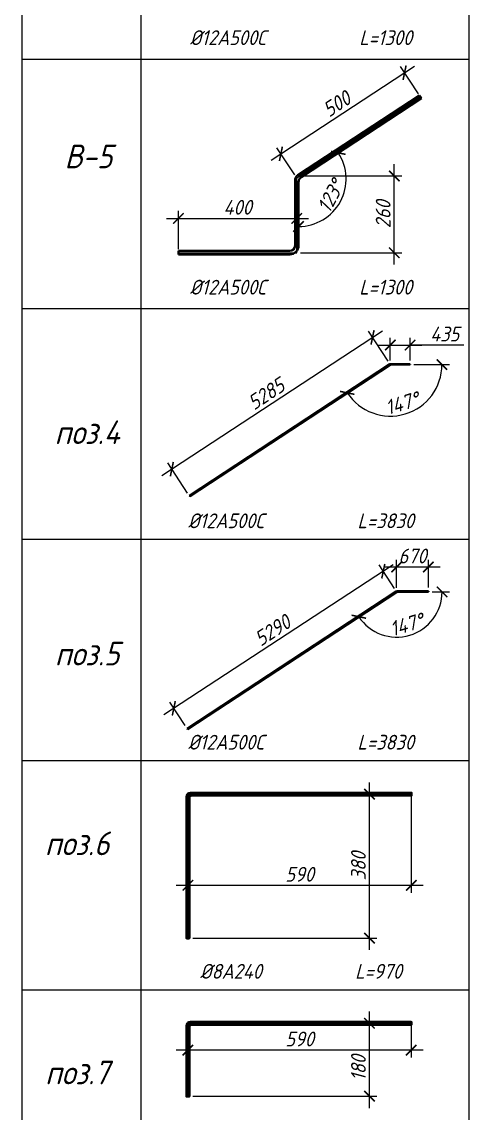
# Model space of a CAD drawing. Header units: millimetres. Extents: x 504091 to 2165846, y 135022 to 442887.
# Drawn here: x 1292303 to 1293059, y 227440 to 229286 of the extents above; entities that cross this region are included whole.
import ezdxf

# ---------------------------------------------------------------- set-up
doc = ezdxf.new("R2010")
doc.units = ezdxf.units.MM
doc.layers.get('Defpoints').update_dxf_attribs({"color": 255})
for name, color, linetype, lineweight in [('!_КР_Размеры', 7, 'Continuous', 9), ('Арматура 12', 26, 'Continuous', 50), ('КР_Арматура 12', 174, 'Continuous', 40), ('Размеры (линейные)', 154, 'Continuous', 9)]:
    doc.layers.add(name, color=color, linetype=linetype, lineweight=lineweight)
doc.layers.add('!Defpoints', color=255, linetype='Continuous', lineweight=5, plot=False)
doc.styles.add('GOST 2.304_new', font='isocpeur.ttf', dxfattribs={"width": 0.9, "oblique": 15})
doc.dimstyles.new('SPDS 1_10', dxfattribs={"dimscale": 10, "dimtxt": 2.5, "dimasz": 1.77, "dimexe": 1.25, "dimexo": 0.625, "dimtad": 1, "dimdec": 0, "dimrnd": 0.001, "dimtxsty": 'GOST 2.304_new', "dimblk": 'ARCHTICK', "dimcen": 2.5, "dimdle": 2, "dimclrt": 256, "dimadec": 0, "dimazin": 2, "dimtfac": 0.75, "dimtdec": 0, "dimtmove": 1, "dimatfit": 3, "dimfxl": 0, "dimtolj": 1, "dimlwd": 9, "dimlwe": 9, "dimarcsym": 0})

# ---------------------------------------------------------------- blocks, each defined once
blk = doc.blocks.new('_ArchTick')
at = {"color": 0, "linetype": 'ByBlock', "const_width": 0.15}
blk.add_lwpolyline([(-0.5, -0.5), (0.5, 0.5)], dxfattribs=at)
blk = doc.blocks.new('*D2953')
at = {"layer": 'Defpoints', "color": 0, "lineweight": 20, "ltscale": 100, "transparency": 16777216}
for p in [(1292896, 228752.5), (1292926, 228706.9), (1292586.8, 228484)]:
    blk.add_point(p, dxfattribs=at)
at = {"layer": 'Размеры (линейные)', "color": 0, "lineweight": 9, "ltscale": 100, "transparency": 16777216}
for p, q in [((1292540.1, 228518.6), (1292912.7, 228763.5)), ((1292922.6, 228712.1), (1292889.2, 228763)), ((1292583.4, 228489.2), (1292550, 228540))]:
    blk.add_line(p, q, dxfattribs=at)
at = {"layer": 'Размеры (линейные)', "color": 0, "lineweight": 9, "ltscale": 100, "transparency": 16777216, "xscale": 17.7, "yscale": 17.7, "zscale": 17.7}
for p, rotation in [((1292896, 228752.5), 33.31156834363517), ((1292556.8, 228529.6), 213.3115683436351)]:
    blk.add_blockref('_ArchTick', p, dxfattribs=dict(at, rotation=rotation))
at = {"layer": 'Размеры (линейные)', "ltscale": 100, "transparency": 16777216, "insert": (1292716.1, 228656.7), "char_height": 25, "attachment_point": 5, "rotation": 33.3116, "style": 'GOST 2.304_new'}
blk.add_mtext('\\A1;5285', dxfattribs=at)
blk = doc.blocks.new('*D2954')
at = {"layer": 'Defpoints', "color": 0, "lineweight": 20, "ltscale": 100, "transparency": 16777216}
for p in [(1292959.4, 228739.4), (1292926, 228706.9), (1292959.4, 228706.9)]:
    blk.add_point(p, dxfattribs=at)
at = {"layer": 'Размеры (линейные)', "color": 0, "lineweight": 9, "ltscale": 100, "transparency": 16777216}
for p, q in [((1292926, 228713.2), (1292926, 228751.9)), ((1292959.4, 228713.2), (1292959.4, 228751.9)), ((1292906, 228739.4), (1292979.4, 228739.4)), ((1293050, 228739.4), (1292959.4, 228739.4))]:
    blk.add_line(p, q, dxfattribs=at)
at = {"layer": 'Размеры (линейные)', "color": 0, "lineweight": 9, "ltscale": 100, "transparency": 16777216, "xscale": 17.7, "yscale": 17.7, "zscale": 17.7, "rotation": 180}
blk.add_blockref('_ArchTick', (1292926, 228739.4), dxfattribs=at)
at = {"layer": 'Размеры (линейные)', "color": 0, "lineweight": 9, "ltscale": 100, "transparency": 16777216, "xscale": 17.7, "yscale": 17.7, "zscale": 17.7}
blk.add_blockref('_ArchTick', (1292959.4, 228739.4), dxfattribs=at)
at = {"layer": 'Размеры (линейные)', "ltscale": 100, "transparency": 16777216, "insert": (1293017.9, 228758.1), "char_height": 25, "attachment_point": 5, "style": 'GOST 2.304_new'}
blk.add_mtext('\\A1;435', dxfattribs=at)
blk = doc.blocks.new('*D2955')
at = {"layer": 'Defpoints', "color": 0, "lineweight": 20, "ltscale": 100, "transparency": 16777216}
for p in [(1292925.7, 228706.2), (1292926.6, 228706.5), (1292959.4, 228706.5), (1292914.3, 228620.1), (1292587, 228483.6)]:
    blk.add_point(p, dxfattribs=at)
at = {"layer": 'Размеры (линейные)', "color": 0, "lineweight": 9, "ltscale": 100, "transparency": 16777216}
blk.add_line((1292965.6, 228706.5), (1293025.8, 228706.5), dxfattribs=at)
blk.add_arc((1292926.1, 228706.5), 87.2, 213.3116, 0, dxfattribs=at)
at = {"layer": 'Размеры (линейные)', "color": 0, "lineweight": 9, "ltscale": 100, "transparency": 16777216, "xscale": 17.7, "yscale": 17.7, "zscale": 17.7}
for p, rotation in [((1293013.3, 228706.5), 90.00000000116778), ((1292853.2, 228658.6), 123.3115683436368)]:
    blk.add_blockref('_ArchTick', p, dxfattribs=dict(at, rotation=rotation))
at = {"layer": 'Размеры (линейные)', "ltscale": 100, "transparency": 16777216, "insert": (1292945.7, 228640.9), "char_height": 25, "attachment_point": 5, "rotation": 16.6558, "style": 'GOST 2.304_new'}
blk.add_mtext('\\A1;147°', dxfattribs=at)
blk = doc.blocks.new('*D2956')
at = {"layer": 'Defpoints', "color": 0, "lineweight": 20, "ltscale": 100, "transparency": 16777216}
for p in [(1292936.4, 228321.8), (1292937.3, 228322.1), (1292990.3, 228322.1), (1292926.4, 228246.1), (1292583.2, 228089.9)]:
    blk.add_point(p, dxfattribs=at)
at = {"layer": 'Размеры (линейные)', "color": 0, "lineweight": 9, "ltscale": 100, "transparency": 16777216}
blk.add_line((1292996.5, 228322.1), (1293025.9, 228322.1), dxfattribs=at)
blk.add_arc((1292936.8, 228322.1), 76.6, 213.2916, 360, dxfattribs=at)
at = {"layer": 'Размеры (линейные)', "color": 0, "lineweight": 9, "ltscale": 100, "transparency": 16777216, "xscale": 17.7, "yscale": 17.7, "zscale": 17.7}
for p, rotation in [((1293013.4, 228322.1), 89.9999999999574), ((1292872.8, 228280), 123.2915716212547)]:
    blk.add_blockref('_ArchTick', p, dxfattribs=dict(at, rotation=rotation))
at = {"layer": 'Размеры (линейные)', "ltscale": 100, "transparency": 16777216, "insert": (1292953.4, 228266.6), "char_height": 25, "attachment_point": 5, "rotation": 16.6458, "style": 'GOST 2.304_new'}
blk.add_mtext('\\A1;147°', dxfattribs=at)
blk = doc.blocks.new('*D2957')
at = {"layer": 'Defpoints', "color": 0, "lineweight": 20, "ltscale": 100, "transparency": 16777216}
for p in [(1292936.7, 228364), (1292936.7, 228322.5), (1292990.3, 228323)]:
    blk.add_point(p, dxfattribs=at)
at = {"layer": 'Размеры (линейные)', "color": 0, "lineweight": 9, "ltscale": 100, "transparency": 16777216}
for p, q in [((1293010.3, 228364), (1292916.7, 228364)), ((1292936.7, 228328.8), (1292936.7, 228376.5)), ((1292990.3, 228329.3), (1292990.3, 228376.5))]:
    blk.add_line(p, q, dxfattribs=at)
at = {"layer": 'Размеры (линейные)', "color": 0, "lineweight": 9, "ltscale": 100, "transparency": 16777216, "xscale": 17.7, "yscale": 17.7, "zscale": 17.7, "rotation": 180}
blk.add_blockref('_ArchTick', (1292936.7, 228364), dxfattribs=at)
at = {"layer": 'Размеры (линейные)', "color": 0, "lineweight": 9, "ltscale": 100, "transparency": 16777216, "xscale": 17.7, "yscale": 17.7, "zscale": 17.7}
blk.add_blockref('_ArchTick', (1292990.3, 228364), dxfattribs=at)
at = {"layer": 'Размеры (линейные)', "ltscale": 100, "transparency": 16777216, "insert": (1292963.5, 228382.7), "char_height": 25, "attachment_point": 5, "style": 'GOST 2.304_new'}
blk.add_mtext('\\A1;670', dxfattribs=at)
blk = doc.blocks.new('*D2958')
at = {"layer": 'Defpoints', "color": 0, "lineweight": 20, "ltscale": 100, "transparency": 16777216}
for p in [(1292936.7, 228322.5), (1292560.1, 228125.1), (1292582.7, 228090.7)]:
    blk.add_point(p, dxfattribs=at)
at = {"layer": 'Размеры (линейные)', "color": 0, "lineweight": 9, "ltscale": 100, "transparency": 16777216}
for p, q in [((1292930.8, 228368), (1292543.4, 228114.2)), ((1292933.3, 228327.8), (1292907.3, 228367.5)), ((1292579.3, 228095.9), (1292553.3, 228135.6))]:
    blk.add_line(p, q, dxfattribs=at)
at = {"layer": 'Размеры (линейные)', "color": 0, "lineweight": 9, "ltscale": 100, "transparency": 16777216, "xscale": 17.7, "yscale": 17.7, "zscale": 17.7}
for p, rotation in [((1292914.1, 228357), 33.22658283337085), ((1292560.1, 228125.1), 213.2265828333709)]:
    blk.add_blockref('_ArchTick', p, dxfattribs=dict(at, rotation=rotation))
at = {"layer": 'Размеры (линейные)', "ltscale": 100, "transparency": 16777216, "insert": (1292726.8, 228256.8), "char_height": 25, "attachment_point": 5, "rotation": 33.2266, "style": 'GOST 2.304_new'}
blk.add_mtext('\\A1;5290', dxfattribs=at)
blk = doc.blocks.new('*D2959')
at = {"layer": 'Defpoints', "color": 0, "lineweight": 20, "ltscale": 100, "transparency": 16777216}
for p in [(1292890.8, 227979.9), (1292961.4, 227979.9), (1292585.8, 227736.5)]:
    blk.add_point(p, dxfattribs=at)
at = {"layer": 'Размеры (линейные)', "color": 0, "lineweight": 9, "ltscale": 100, "transparency": 16777216}
for p, q in [((1292890.8, 227716.5), (1292890.8, 227999.9)), ((1292955.1, 227979.9), (1292878.3, 227979.9)), ((1292592.1, 227736.5), (1292903.3, 227736.5))]:
    blk.add_line(p, q, dxfattribs=at)
at = {"layer": 'Размеры (линейные)', "color": 0, "lineweight": 9, "ltscale": 100, "transparency": 16777216, "xscale": 17.7, "yscale": 17.7, "zscale": 17.7}
for p, rotation in [((1292890.8, 227979.9), 90), ((1292890.8, 227736.5), 270)]:
    blk.add_blockref('_ArchTick', p, dxfattribs=dict(at, rotation=rotation))
at = {"layer": 'Размеры (линейные)', "ltscale": 100, "transparency": 16777216, "insert": (1292872.1, 227858.2), "char_height": 25, "attachment_point": 5, "rotation": 90, "style": 'GOST 2.304_new'}
blk.add_mtext('\\A1;380', dxfattribs=at)
blk = doc.blocks.new('*D2960')
at = {"layer": 'Defpoints', "color": 0, "lineweight": 20, "ltscale": 100, "transparency": 16777216}
for p in [(1292961.4, 227981.8), (1292583.9, 227825.7), (1292583.9, 227736.5)]:
    blk.add_point(p, dxfattribs=at)
at = {"layer": 'Размеры (линейные)', "color": 0, "lineweight": 9, "ltscale": 100, "transparency": 16777216}
for p, q in [((1292961.4, 227975.6), (1292961.4, 227813.2)), ((1292981.4, 227825.7), (1292563.9, 227825.7)), ((1292583.9, 227742.7), (1292583.9, 227838.2))]:
    blk.add_line(p, q, dxfattribs=at)
at = {"layer": 'Размеры (линейные)', "color": 0, "lineweight": 9, "ltscale": 100, "transparency": 16777216, "xscale": 17.7, "yscale": 17.7, "zscale": 17.7, "rotation": 180}
blk.add_blockref('_ArchTick', (1292583.9, 227825.7), dxfattribs=at)
at = {"layer": 'Размеры (линейные)', "color": 0, "lineweight": 9, "ltscale": 100, "transparency": 16777216, "xscale": 17.7, "yscale": 17.7, "zscale": 17.7}
blk.add_blockref('_ArchTick', (1292961.4, 227825.7), dxfattribs=at)
at = {"layer": 'Размеры (линейные)', "ltscale": 100, "transparency": 16777216, "insert": (1292772.7, 227844.4), "char_height": 25, "attachment_point": 5, "style": 'GOST 2.304_new'}
blk.add_mtext('\\A1;590', dxfattribs=at)
blk = doc.blocks.new('*D2961')
at = {"layer": 'Defpoints', "color": 0, "lineweight": 20, "ltscale": 100, "transparency": 16777216}
for p in [(1292890.8, 227592.4), (1292961.4, 227592.4), (1292585.8, 227469.1)]:
    blk.add_point(p, dxfattribs=at)
at = {"layer": 'Размеры (линейные)', "color": 0, "lineweight": 9, "ltscale": 100, "transparency": 16777216}
for p, q in [((1292890.8, 227449.1), (1292890.8, 227612.4)), ((1292955.1, 227592.4), (1292878.3, 227592.4)), ((1292592.1, 227469.1), (1292903.3, 227469.1))]:
    blk.add_line(p, q, dxfattribs=at)
at = {"layer": 'Размеры (линейные)', "color": 0, "lineweight": 9, "ltscale": 100, "transparency": 16777216, "xscale": 17.7, "yscale": 17.7, "zscale": 17.7}
for p, rotation in [((1292890.8, 227592.4), 90), ((1292890.8, 227469.1), 270)]:
    blk.add_blockref('_ArchTick', p, dxfattribs=dict(at, rotation=rotation))
at = {"layer": 'Размеры (линейные)', "ltscale": 100, "transparency": 16777216, "insert": (1292872.1, 227516.7), "char_height": 25, "attachment_point": 5, "rotation": 90, "style": 'GOST 2.304_new'}
blk.add_mtext('\\A1;180', dxfattribs=at)
blk = doc.blocks.new('*D2962')
at = {"layer": 'Defpoints', "color": 0, "lineweight": 20, "ltscale": 100, "transparency": 16777216}
for p in [(1292961.4, 227594.3), (1292583.9, 227547), (1292583.9, 227469.1)]:
    blk.add_point(p, dxfattribs=at)
at = {"layer": 'Размеры (линейные)', "color": 0, "lineweight": 9, "ltscale": 100, "transparency": 16777216}
for p, q in [((1292961.4, 227588), (1292961.4, 227534.5)), ((1292981.4, 227547), (1292563.9, 227547)), ((1292583.9, 227475.4), (1292583.9, 227559.5))]:
    blk.add_line(p, q, dxfattribs=at)
at = {"layer": 'Размеры (линейные)', "color": 0, "lineweight": 9, "ltscale": 100, "transparency": 16777216, "xscale": 17.7, "yscale": 17.7, "zscale": 17.7, "rotation": 180}
blk.add_blockref('_ArchTick', (1292583.9, 227547), dxfattribs=at)
at = {"layer": 'Размеры (линейные)', "color": 0, "lineweight": 9, "ltscale": 100, "transparency": 16777216, "xscale": 17.7, "yscale": 17.7, "zscale": 17.7}
blk.add_blockref('_ArchTick', (1292961.4, 227547), dxfattribs=at)
at = {"layer": 'Размеры (линейные)', "ltscale": 100, "transparency": 16777216, "insert": (1292772.7, 227565.8), "char_height": 25, "attachment_point": 5, "style": 'GOST 2.304_new'}
blk.add_mtext('\\A1;590', dxfattribs=at)
blk = doc.blocks.new('*D2971')
at = {"layer": 'Defpoints', "color": 0, "lineweight": 20, "ltscale": 100, "transparency": 16777216}
for p in [(1292767.9, 228953.7), (1292567.9, 228895.6), (1292767.9, 228895.6)]:
    blk.add_point(p, dxfattribs=at)
at = {"layer": 'Размеры (линейные)', "color": 0, "lineweight": 9, "ltscale": 100, "transparency": 16777216}
for p, q in [((1292547.9, 228953.7), (1292787.9, 228953.7)), ((1292567.9, 228901.9), (1292567.9, 228966.2)), ((1292767.9, 228901.9), (1292767.9, 228966.2))]:
    blk.add_line(p, q, dxfattribs=at)
at = {"layer": 'Размеры (линейные)', "color": 0, "lineweight": 9, "ltscale": 100, "transparency": 16777216, "xscale": 17.7, "yscale": 17.7, "zscale": 17.7, "rotation": 180}
blk.add_blockref('_ArchTick', (1292567.9, 228953.7), dxfattribs=at)
at = {"layer": 'Размеры (линейные)', "color": 0, "lineweight": 9, "ltscale": 100, "transparency": 16777216, "xscale": 17.7, "yscale": 17.7, "zscale": 17.7}
blk.add_blockref('_ArchTick', (1292767.9, 228953.7), dxfattribs=at)
at = {"layer": 'Размеры (линейные)', "ltscale": 100, "transparency": 16777216, "insert": (1292667.9, 228972.5), "char_height": 25, "attachment_point": 5, "style": 'GOST 2.304_new'}
blk.add_mtext('\\A1;400', dxfattribs=at)
blk = doc.blocks.new('*D2972')
at = {"layer": 'Defpoints', "color": 0, "lineweight": 20, "ltscale": 100, "transparency": 16777216}
for p in [(1292767.9, 229025.4), (1292932.7, 229025.4), (1292767.9, 228895.6)]:
    blk.add_point(p, dxfattribs=at)
at = {"layer": 'Размеры (линейные)', "color": 0, "lineweight": 9, "ltscale": 100, "transparency": 16777216}
for p, q in [((1292932.7, 228875.6), (1292932.7, 229045.4)), ((1292774.2, 229025.4), (1292945.2, 229025.4)), ((1292774.2, 228895.6), (1292945.2, 228895.6))]:
    blk.add_line(p, q, dxfattribs=at)
at = {"layer": 'Размеры (линейные)', "color": 0, "lineweight": 9, "ltscale": 100, "transparency": 16777216, "xscale": 17.7, "yscale": 17.7, "zscale": 17.7}
for p, rotation in [((1292932.7, 229025.4), 90), ((1292932.7, 228895.6), 270)]:
    blk.add_blockref('_ArchTick', p, dxfattribs=dict(at, rotation=rotation))
at = {"layer": 'Размеры (линейные)', "ltscale": 100, "transparency": 16777216, "insert": (1292913.9, 228960.5), "char_height": 25, "attachment_point": 5, "rotation": 90, "style": 'GOST 2.304_new'}
blk.add_mtext('\\A1;260', dxfattribs=at)
blk = doc.blocks.new('*D2973')
at = {"layer": 'Defpoints', "color": 0, "lineweight": 20, "ltscale": 100, "transparency": 16777216}
for p in [(1292950.1, 229200.1), (1292976.9, 229159.3), (1292767.9, 229022.1)]:
    blk.add_point(p, dxfattribs=at)
at = {"layer": 'Размеры (линейные)', "color": 0, "lineweight": 9, "ltscale": 100, "transparency": 16777216}
for p, q in [((1292724.4, 229051.9), (1292966.8, 229211.1)), ((1292973.5, 229164.5), (1292943.2, 229210.6)), ((1292764.5, 229027.3), (1292734.3, 229073.3))]:
    blk.add_line(p, q, dxfattribs=at)
at = {"layer": 'Размеры (линейные)', "color": 0, "lineweight": 9, "ltscale": 100, "transparency": 16777216, "xscale": 17.7, "yscale": 17.7, "zscale": 17.7}
for p, rotation in [((1292950.1, 229200.1), 33.29157162025993), ((1292741.1, 229062.9), 213.2915716202599)]:
    blk.add_blockref('_ArchTick', p, dxfattribs=dict(at, rotation=rotation))
at = {"layer": 'Размеры (линейные)', "ltscale": 100, "transparency": 16777216, "insert": (1292835.3, 229147.2), "char_height": 25, "attachment_point": 5, "rotation": 33.2916, "style": 'GOST 2.304_new'}
blk.add_mtext('\\A1;500', dxfattribs=at)
blk = doc.blocks.new('*D3781')
at = {"layer": 'Defpoints', "color": 0, "lineweight": 20, "ltscale": 100, "transparency": 16777216}
for p in [(1292978.6, 229156.8), (1292775.4, 229023.4), (1292770.9, 229015), (1292823.8, 228959.9), (1292770.9, 228907.9)]:
    blk.add_point(p, dxfattribs=at)
at = {"layer": 'Размеры (линейные)', "color": 0, "lineweight": 9, "ltscale": 100, "transparency": 16777216}
blk.add_arc((1292770.9, 229020.4), 80.4, 270, 33.2916, dxfattribs=at)
at = {"layer": 'Размеры (линейные)', "color": 0, "lineweight": 9, "ltscale": 100, "transparency": 16777216, "xscale": 17.7, "yscale": 17.7, "zscale": 17.7}
for p, rotation in [((1292838.1, 229064.5), 123.2915716213055), ((1292770.9, 228940.1), 179.9999999999823)]:
    blk.add_blockref('_ArchTick', p, dxfattribs=dict(at, rotation=rotation))
at = {"layer": 'Размеры (линейные)', "ltscale": 100, "transparency": 16777216, "insert": (1292825.2, 228991.2), "char_height": 25, "attachment_point": 5, "rotation": 61.6458, "style": 'GOST 2.304_new'}
blk.add_mtext('\\A1;123°', dxfattribs=at)

msp = doc.modelspace()

# ---------------------------------------------------------------- linework, layer by layer
at = {"layer": '!Defpoints', "lineweight": 15, "ltscale": 100}
for p, q in [((1292586.7872, 228484.0071), (1292925.9829, 228706.915)), ((1292959.3969, 228706.915), (1292925.9829, 228706.915)), ((1292582.9491, 228090.2548), (1292936.6803, 228322.5383)), ((1292936.6803, 228322.5383), (1292990.2624, 228322.5383))]:
    msp.add_line(p, q, dxfattribs=at)
msp.add_lwpolyline([(1292567.9382, 228895.6104), (1292767.9382, 228895.6104), (1292767.9382, 229022.0511), (1292976.9102, 229159.2761)], dxfattribs=at)
at = {"color": 244, "lineweight": 18}
for p, q in [((1292303.326, 233076.5644, -0.0032), (1292303.326, 225593.2611, 0.0293)), ((1293059.2359, 225593.2611, 0.0298), (1293059.2359, 233076.5644, -0.0033)), ((1292303.326, 229222.9736, 0.0121), (1293059.2359, 229222.9736, 0.0121)), ((1292303.326, 228801.0183, 0.0121), (1293059.2359, 228801.0183, 0.0121)), ((1292303.326, 228411.1354, -0.0156), (1293059.2359, 228411.1354, -0.0156)), ((1292303.326, 228036.73, -0.0156), (1293059.2359, 228036.73, -0.0156)), ((1292303.326, 227649.1993, 0.0191), (1293059.2359, 227649.1993, 0.0191))]:
    msp.add_line(p, q, dxfattribs=at)
at = {"color": 244, "lineweight": 13, "elevation": -0.0032}
msp.add_lwpolyline([(1292504.2963, 232910.1987), (1292504.2963, 225593.2611)], dxfattribs=at)
at = {"layer": 'Арматура 12', "lineweight": 53, "ltscale": 20}
msp.add_lwpolyline([(1292589.6756, 227977.97), (1292961.3916, 227977.97), (1292961.3916, 227981.81), (1292588.3956, 227981.81, 0.414213562), (1292581.9956, 227975.41), (1292581.9956, 227736.4833), (1292585.8356, 227736.4833), (1292585.8356, 227974.13)], format="xyb", dxfattribs=at)
at = {"layer": 'Арматура 12', "lineweight": 53, "ltscale": 20, "elevation": 0.0348}
msp.add_lwpolyline([(1292589.6756, 227590.4393), (1292961.3916, 227590.4393), (1292961.3916, 227594.2793), (1292588.3956, 227594.2793, 0.414213562), (1292581.9956, 227587.8793), (1292581.9956, 227469.1247), (1292585.8356, 227469.1247), (1292585.8356, 227586.5993)], format="xyb", dxfattribs=at)
at = {"layer": 'Арматура 12', "lineweight": 53, "ltscale": 20}
for centre in [(1292589.6756, 227974.13), (1292589.6756, 227586.5993, 0.0348)]:
    msp.add_arc(centre, 3.84, 90, 180, dxfattribs=at)
at = {"layer": 'КР_Арматура 12', "ltscale": 12}
for p, q in [((1292769.4492, 229026.6323), (1292975.2635, 229161.7837)), ((1292775.4492, 229023.3943), (1292978.5569, 229156.7684)), ((1292978.5569, 229156.7684), (1292975.2635, 229161.7837)), ((1292764.9382, 228907.6104), (1292764.9382, 229018.2735)), ((1292770.9382, 228907.8529), (1292770.9382, 229015.0355)), ((1292567.9382, 228898.6104), (1292755.9383, 228898.6104)), ((1292567.9382, 228898.6104), (1292567.9382, 228892.6104)), ((1292586.5342, 228484.3922), (1292925.461, 228707.1235)), ((1292587.0403, 228483.622), (1292925.7367, 228706.2019)), ((1292959.3969, 228707.3758), (1292926.3045, 228707.3758)), ((1292959.3969, 228706.4542), (1292926.5802, 228706.4542)), ((1292959.3969, 228706.4542), (1292959.3969, 228707.3758)), ((1292587.0403, 228483.622), (1292586.5342, 228484.3922)), ((1292582.6856, 228090.6561), (1292936.1369, 228322.7558)), ((1292583.2126, 228089.8536), (1292936.424, 228321.7958)), ((1292937.0152, 228323.0183), (1292990.2624, 228323.0183)), ((1292937.3022, 228322.0583), (1292990.2624, 228322.0583)), ((1292990.2624, 228322.0583), (1292990.2624, 228323.0183)), ((1292583.2126, 228089.8536), (1292582.6856, 228090.6561))]:
    msp.add_line(p, q, dxfattribs=at)
msp.add_lwpolyline([(1292567.9382, 228892.6104), (1292755.9382, 228892.6104)], dxfattribs=at)
for centre, radius, start, end in [((1292774.9382, 229018.2735), 10, 123.2915716, 180), ((1292780.9382, 229015.0355), 10, 123.2915716, 180), ((1292755.516, 228908.0278), 15.4232, 271.568503, 359.350372), ((1292755.9382, 228907.6104), 9, 270, 0), ((1292926.3045, 228705.8398), 1.536, 90, 123.3115683), ((1292926.5802, 228704.9182), 1.536, 90, 123.3115683), ((1292937.0152, 228321.4183), 1.6, 90, 123.2915717), ((1292937.3022, 228320.4583), 1.6, 90, 123.2915717)]:
    msp.add_arc(centre, radius, start, end, dxfattribs=at)

# ---------------------------------------------------------------- texts
at = {"layer": '!_КР_Размеры', "width": 1105.24052, "attachment_point": 5, "style": 'GOST 2.304_new'}
for s, insert, char_height in [('%%C12А500С           L=1300', (1292775.0954, 229259.3112, -0.0422), 25), ('В-5', (1292415.8966, 229058.4947, -0.0204), 40), ('%%C12А500С           L=1300', (1292775.0954, 228837.3559, -0.0422), 25), ('поз.4', (1292413.6631, 228592.0005, 0.0007), 40), ('%%C12А500С           L=3830', (1292775.0954, 228442.1864, -0.0054), 25), ('поз.5', (1292413.6631, 228217.5952, 0.0007), 40), ('%%C12А500С           L=3830', (1292775.0954, 228067.781, -0.0054), 25), ('поз.6', (1292396.7337, 227896.6653, -0.0024), 40), ('%%C8А240           L=970', (1292775.0954, 227680.2503, 0.0293), 25), ('поз.7', (1292396.7337, 227509.1346, 0.0323), 40)]:
    msp.add_mtext(s, dxfattribs=dict(at, insert=insert, char_height=char_height))

# ---------------------------------------------------------------- dimensions: what is measured, and where the dimension line sits
at = {"layer": 'Размеры (линейные)', "ltscale": 100}
for p1, p2, distance, text, picture, middle in [((1292767.9382, 229022.0511), (1292976.9102, 229159.2761), 48.8569, '500', '*D2973', (1292835.3148, 229147.1754)), ((1292586.7872, 228484.0071), (1292925.9829, 228706.915), 54.5572, '5285', '*D2953', (1292716.1254, 228656.7236)), ((1292936.6803, 228322.5383), (1292582.6856, 228090.6561), -41.2078, '5290', '*D2958', (1292726.829, 228256.7525))]:
    dim = msp.add_aligned_dim(p1=p1, p2=p2, distance=distance, text=text, dimstyle='SPDS 1_10', dxfattribs=at)
    dim.commit()
    dim.dimension.update_dxf_attribs({"geometry": picture, "text_midpoint": middle})
for base, line1, line2, picture, middle in [((1292823.7702, 228959.8636), ((1292775.4492, 229023.3943), (1292978.5569, 229156.7684)), ((1292770.9382, 228907.8529), (1292770.9382, 229015.0355)), '*D3781', (1292825.1679, 228991.1662)), ((1292914.2973, 228620.0547), ((1292959.3969, 228706.4542), (1292926.5802, 228706.4542)), ((1292587.0403, 228483.622), (1292925.7367, 228706.2019)), '*D2955', (1292945.7413, 228640.8716)), ((1292926.4173, 228246.1444), ((1292937.3022, 228322.0583), (1292990.2624, 228322.0583)), ((1292583.2126, 228089.8536), (1292936.424, 228321.7958)), '*D2956', (1292953.402, 228266.6097))]:
    dim = msp.add_angular_dim_2l(base=base, line1=line1, line2=line2, dimstyle='SPDS 1_10', dxfattribs=at)
    dim.commit()
    dim.dimension.update_dxf_attribs({"geometry": picture, "text_midpoint": middle})
for base, p1, p2, text, picture, middle in [((1292932.6546, 229025.4149), (1292767.9382, 228895.6104), (1292767.9382, 229025.4149), '260', '*D2972', (1292913.9046, 228960.5126)), ((1292890.8198, 227979.89), (1292585.8356, 227736.4833), (1292961.3916, 227979.89), '380', '*D2959', (1292872.0698, 227858.1866))]:
    dim = msp.add_linear_dim(base=base, p1=p1, p2=p2, angle=90, text=text, dimstyle='SPDS 1_10', dxfattribs=at)
    dim.commit()
    dim.dimension.update_dxf_attribs({"geometry": picture, "text_midpoint": middle})
for base, p1, p2, text, picture, middle in [((1292767.9382, 228953.7064), (1292567.9382, 228895.6104), (1292767.9382, 228895.6104), '400', '*D2971', (1292667.9382, 228972.4564)), ((1292583.9156, 227825.6694), (1292961.3916, 227981.81), (1292583.9156, 227736.4833), '590', '*D2960', (1292772.6536, 227844.4194)), ((1292583.9156, 227547.0158, 0.0348), (1292961.3916, 227594.2793, 0.0348), (1292583.9156, 227469.1247, 0.0348), '590', '*D2962', (1292772.6536, 227565.7658, 0.0348))]:
    dim = msp.add_linear_dim(base=base, p1=p1, p2=p2, text=text, dimstyle='SPDS 1_10', dxfattribs=at)
    dim.commit()
    dim.dimension.update_dxf_attribs({"geometry": picture, "text_midpoint": middle})
for base, p1, p2, text, picture, middle in [((1292959.3969, 228739.3829), (1292925.9829, 228706.915), (1292959.3969, 228706.915), '435', '*D2954', (1293017.9431, 228738.9366)), ((1292936.6803, 228363.991), (1292990.2624, 228323.0183), (1292936.6803, 228322.5383), '670', '*D2957', (1292963.4713, 228363.991))]:
    dim = msp.add_linear_dim(base=base, p1=p1, p2=p2, text=text, dimstyle='SPDS 1_10', dxfattribs=at)
    dim.commit()
    dim.dimension.update_dxf_attribs({"geometry": picture, "text_midpoint": middle, "dimtype": 160})
dim = msp.add_linear_dim(base=(1292890.8198, 227592.3593, 0.0348), p1=(1292585.8356, 227469.1247, 0.0348), p2=(1292961.3916, 227592.3593, 0.0348), angle=90, text='180', dimstyle='SPDS 1_10', dxfattribs=at)
dim.commit()
dim.dimension.update_dxf_attribs({"geometry": '*D2961', "text_midpoint": (1292890.8198, 227516.7174, 0.0348), "dimtype": 160})

doc.saveas('drawing.dxf')
